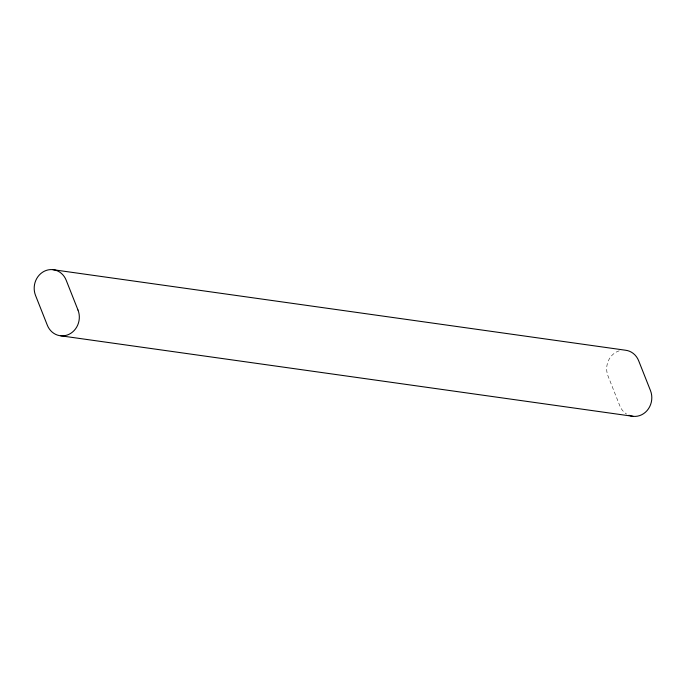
<?xml version="1.0" encoding="UTF-8"?>
<svg xmlns="http://www.w3.org/2000/svg" width="686" height="686" viewBox="0 0 686 686"><rect width="100%" height="100%" fill="white"/><g stroke="black" fill="none" stroke-linecap="round" stroke-linejoin="round"><path stroke-width="0.51" stroke-dasharray="3.43 2.57" d="M619.252 350.803A18.265 16.636 -82 0 0 608.01 375.962L619.818 405.795A18.265 16.636 -82 0 0 626.601 414.078"/><path stroke-width="1.03" d="M52.839 269.658L625.315 350.203A18.265 16.636 -82 0 1 638.666 360.759L650.474 390.583A18.265 16.636 -82 0 1 647.07 410.588A18.265 16.636 -82 0 1 628.951 415.279M60.685 335.797L633.161 416.342M77.99 310.038L66.182 280.205A18.265 16.636 -82 0 0 44.29 271.244A18.265 16.636 -82 0 0 35.526 295.417L47.334 325.241A18.265 16.636 -82 0 0 69.226 334.211A18.265 16.636 -82 0 0 77.99 310.038"/></g></svg>
